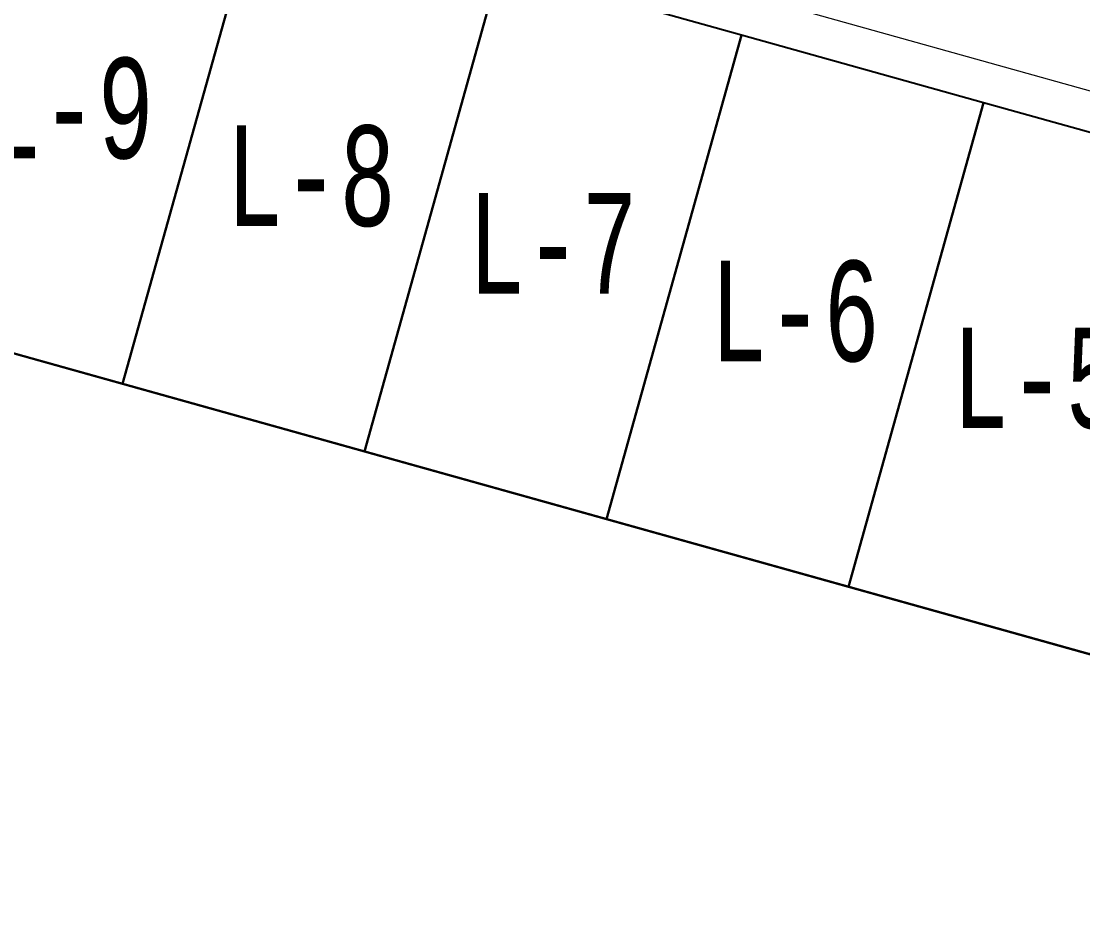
# Model space of a CAD drawing. Header units: millimetres. Extents: x 474016 to 477875, y 2288607 to 2292200.
# Drawn here: x 474311.7 to 474364.5, y 2288908.5 to 2288952.8 of the extents above; entities that cross this region are included whole.
import ezdxf
from ezdxf.enums import TextEntityAlignment as Align

# ---------------------------------------------------------------- set-up
doc = ezdxf.new("R2010")
doc.units = ezdxf.units.MM
doc.header["$LTSCALE"] = 50
doc.layers.add('BANQUETA', color=251, linetype='Continuous', lineweight=5)
doc.layers.add('MANZANAS', color=4, linetype='Continuous', lineweight=15)
doc.layers.add('CVL_LOTIF', color=1, linetype='Continuous')
doc.layers.add('MZ Y LT', color=7, linetype='Continuous', lineweight=13, true_color=0x0d2bf2)
doc.styles.add('MONOTXT4', font='MONOTXT4.shx', dxfattribs={"width": 0.55})

msp = doc.modelspace()

# ---------------------------------------------------------------- linework, layer by layer
at = {"layer": 'BANQUETA'}
msp.add_line((474214.299, 2288991.46), (474408.635, 2288937.164), dxfattribs=at)
at = {"layer": 'CVL_LOTIF'}
for points in [[(474323.487, 2288958.877), (474311.448, 2288962.241), (474304.721, 2288938.163), (474316.76, 2288934.799)], [(474335.526, 2288955.514), (474323.487, 2288958.877), (474316.76, 2288934.799), (474328.799, 2288931.436)], [(474347.565, 2288952.15), (474335.526, 2288955.514), (474328.799, 2288931.436), (474340.838, 2288928.072)], [(474359.604, 2288948.786), (474347.565, 2288952.15), (474340.838, 2288928.072), (474352.876, 2288924.709)], [(474371.643, 2288945.423), (474359.604, 2288948.786), (474352.876, 2288924.709), (474364.915, 2288921.345)], [(474401.369, 2288911.16), (474300.326, 2288939.391), (474262.748, 2288791.426), (474364.208, 2288778.151)]]:
    msp.add_lwpolyline(points, close=True, dxfattribs=at)
at = {"layer": 'MANZANAS'}
msp.add_line((474208.082, 2288965.163), (474401.369, 2288911.16), dxfattribs=at)
msp.add_lwpolyline([(474208.082, 2288965.163), (474401.369, 2288911.16), (474364.208, 2288778.151), (474170.408, 2288803.507), (474208.082, 2288965.163), (474170.408, 2288803.507)], dxfattribs=at)

# ---------------------------------------------------------------- texts
at = {"layer": 'MZ Y LT', "lineweight": 13, "style": 'MONOTXT4', "width": 0.65}
for s, p in [('L-9', (474314.104, 2288948.52)), ('L-8', (474326.143, 2288945.156)), ('L-7', (474338.182, 2288941.793)), ('L-6', (474350.221, 2288938.429)), ('L-5', (474362.26, 2288935.066))]:
    msp.add_text(s, height=5, dxfattribs=at).set_placement(p, align=Align.MIDDLE)

doc.saveas('drawing.dxf')
